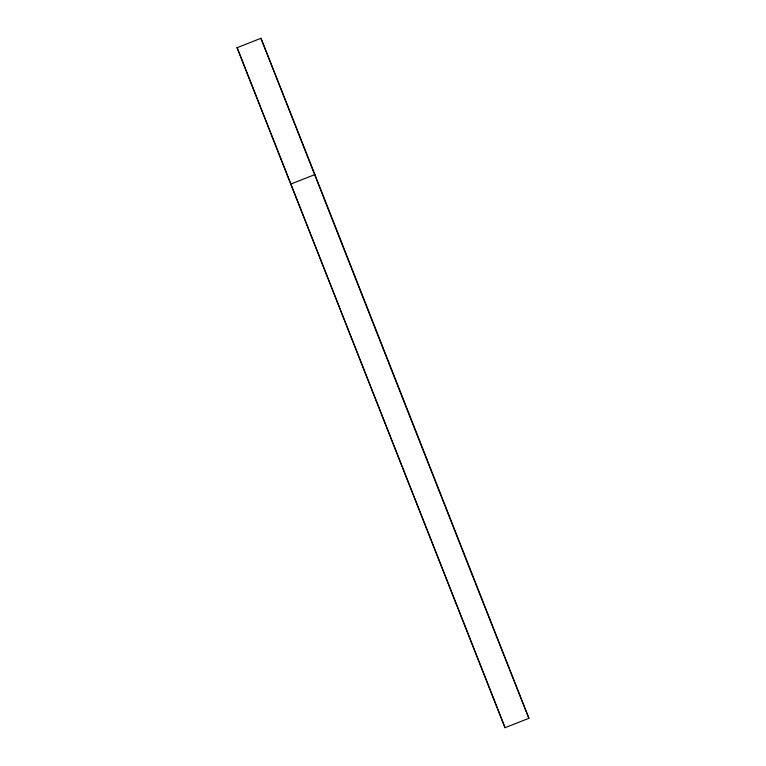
<?xml version="1.0" encoding="UTF-8"?>
<svg xmlns="http://www.w3.org/2000/svg" width="766" height="766" viewBox="0 0 766 766"><rect width="100%" height="100%" fill="white"/><g stroke="black" fill="none" stroke-linecap="round" stroke-linejoin="round"><path stroke-width="1.15" d="M237.096 47.703L260.957 38.3L314.903 174.562L528.904 718.297L505.043 727.7L237.096 47.703L505.043 727.7M291.051 183.964L314.903 174.562M475.389 583.146L528.904 718.297M260.957 38.3L474.949 582.036"/></g></svg>
